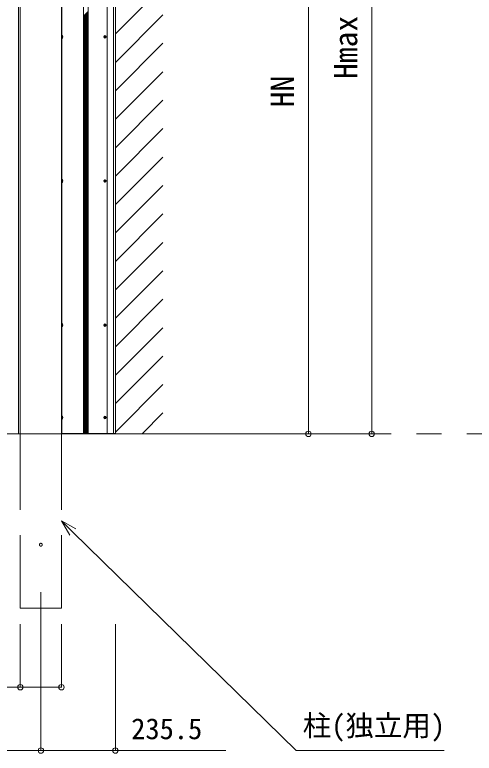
# Model space of a CAD drawing. Units: millimetres, scale not verified. Extents: x -990 to 990, y -1600 to 1603.
# Drawn here: x 400.7 to 545.8, y 602.9 to 836 of the extents above; entities that cross this region are included whole.
import ezdxf
from ezdxf.enums import TextEntityAlignment as Align

# ---------------------------------------------------------------- set-up
doc = ezdxf.new("R2010")
doc.units = ezdxf.units.MM
doc.header["$LTSCALE"] = 8
doc.linetypes.add('CHAIN2', pattern=[12, 9, -1, 1, -1])
doc.linetypes.add('DASHED3', pattern=[4, 3, -1])
for name, color, linetype, lineweight in [('0-2_YKK_ZWAK', 4, 'Continuous', 9), ('0-3_YKK_11', 2, 'Continuous', 9), ('0-5_YKK_13', 6, 'Continuous', 9)]:
    doc.layers.add(name, color=color, linetype=linetype, lineweight=lineweight)
doc.styles.add('ＭＳ ゴシック', font='')
doc.styles.get('ＭＳ ゴシック').set_extended_font_data('MS Gothic')

msp = doc.modelspace()

# ---------------------------------------------------------------- linework, layer by layer
at = {"layer": '0-2_YKK_ZWAK'}
for p, q in [((432.451, 1021.281), (432.451, 703.71)), ((432.451, 703.71), (432.451, 942.958)), ((422.351, 703.86), (422.351, 939.858)), ((423.851, 703.86), (423.851, 939.858)), ((429.851, 703.86), (429.851, 939.858)), ((431.851, 703.86), (431.851, 939.858)), ((415.551, 939.158), (415.551, 703.86)), ((402.401, 921.508), (402.401, 703.71)), ((415.401, 921.508), (415.401, 703.71)), ((432.451, 830.003), (447.451, 845.003)), ((422.351, 835.625), (423.851, 837.125)), ((422.351, 835.176), (423.851, 836.676)), ((422.351, 834.727), (423.851, 836.227)), ((422.351, 834.278), (423.851, 835.778)), ((422.351, 833.829), (423.851, 835.329)), ((422.351, 833.38), (423.851, 834.88)), ((432.451, 821.023), (447.451, 836.023)), ((422.351, 832.931), (423.851, 834.431)), ((422.351, 832.482), (423.851, 833.982)), ((422.351, 832.033), (423.851, 833.533)), ((422.351, 831.584), (423.851, 833.084)), ((422.351, 831.135), (423.851, 832.635)), ((422.351, 830.686), (423.851, 832.186)), ((422.351, 830.237), (423.851, 831.737)), ((422.351, 829.788), (423.851, 831.288)), ((422.351, 829.339), (423.851, 830.839)), ((422.351, 828.89), (423.851, 830.39)), ((415.551, 828.468), (415.551, 829.648)), ((415.576, 829.648), (415.551, 829.648)), ((415.576, 828.468), (415.551, 828.468)), ((415.576, 829.648), (415.576, 828.468)), ((422.351, 828.441), (423.851, 829.941)), ((422.351, 827.992), (423.851, 829.492)), ((422.351, 827.543), (423.851, 829.043)), ((422.351, 827.094), (423.851, 828.594)), ((422.351, 826.645), (423.851, 828.145)), ((428.926, 829.108), (429.037, 829.11)), ((428.926, 829.008), (429.037, 829.006)), ((429.037, 829.11), (429.089, 829.12)), ((429.037, 829.006), (429.089, 828.996)), ((429.099, 829.172), (429.089, 829.12)), ((429.099, 828.944), (429.089, 828.996)), ((429.101, 829.283), (429.099, 829.172)), ((429.101, 828.834), (429.099, 828.944)), ((429.201, 829.283), (429.203, 829.172)), ((429.201, 828.834), (429.203, 828.944)), ((429.203, 829.172), (429.213, 829.12)), ((429.203, 828.944), (429.213, 828.996)), ((429.265, 829.11), (429.213, 829.12)), ((429.265, 829.006), (429.213, 828.996)), ((429.375, 829.108), (429.265, 829.11)), ((429.375, 829.008), (429.265, 829.006)), ((422.351, 826.196), (423.851, 827.696)), ((422.351, 825.747), (423.851, 827.247)), ((422.351, 825.298), (423.851, 826.798)), ((422.351, 824.849), (423.851, 826.349)), ((422.351, 824.4), (423.851, 825.9)), ((432.451, 812.043), (447.451, 827.043)), ((422.351, 823.951), (423.851, 825.451)), ((422.351, 823.502), (423.851, 825.002)), ((422.351, 823.053), (423.851, 824.553)), ((422.351, 822.604), (423.851, 824.104)), ((422.351, 822.155), (423.851, 823.655)), ((422.351, 821.706), (423.851, 823.206)), ((422.351, 821.257), (423.851, 822.757)), ((422.351, 820.808), (423.851, 822.308)), ((422.351, 820.359), (423.851, 821.859)), ((422.351, 819.91), (423.851, 821.41)), ((422.351, 819.461), (423.851, 820.961)), ((422.351, 819.012), (423.851, 820.512)), ((422.351, 818.563), (423.851, 820.063)), ((422.351, 818.114), (423.851, 819.614)), ((422.351, 817.665), (423.851, 819.165)), ((422.351, 817.216), (423.851, 818.716)), ((422.351, 816.767), (423.851, 818.267)), ((422.351, 816.318), (423.851, 817.818)), ((422.351, 815.869), (423.851, 817.369)), ((422.351, 815.42), (423.851, 816.92)), ((422.351, 814.971), (423.851, 816.471)), ((432.451, 803.062), (447.451, 818.062)), ((422.351, 814.522), (423.851, 816.022)), ((422.351, 814.073), (423.851, 815.573)), ((422.351, 813.624), (423.851, 815.124)), ((422.351, 813.175), (423.851, 814.675)), ((422.351, 812.726), (423.851, 814.226)), ((422.351, 812.277), (423.851, 813.777)), ((422.351, 811.828), (423.851, 813.328)), ((422.351, 811.379), (423.851, 812.879)), ((422.351, 810.93), (423.851, 812.43)), ((422.351, 810.481), (423.851, 811.981)), ((422.351, 810.032), (423.851, 811.532)), ((422.351, 809.583), (423.851, 811.083)), ((422.351, 809.134), (423.851, 810.634)), ((422.351, 808.685), (423.851, 810.185)), ((422.351, 808.235), (423.851, 809.735)), ((422.351, 807.786), (423.851, 809.286)), ((422.351, 807.337), (423.851, 808.837)), ((422.351, 806.888), (423.851, 808.388)), ((422.351, 806.439), (423.851, 807.939)), ((422.351, 805.99), (423.851, 807.49)), ((422.351, 805.541), (423.851, 807.041)), ((432.451, 794.082), (447.451, 809.082)), ((422.351, 805.092), (423.851, 806.592)), ((422.351, 804.643), (423.851, 806.143)), ((422.351, 804.194), (423.851, 805.694)), ((422.351, 803.745), (423.851, 805.245)), ((422.351, 803.296), (423.851, 804.796)), ((422.351, 802.847), (423.851, 804.347)), ((422.351, 802.398), (423.851, 803.898)), ((422.351, 801.949), (423.851, 803.449)), ((422.351, 801.5), (423.851, 803)), ((422.351, 801.051), (423.851, 802.551)), ((422.351, 800.602), (423.851, 802.102)), ((422.351, 800.153), (423.851, 801.653)), ((422.351, 799.704), (423.851, 801.204)), ((422.351, 799.255), (423.851, 800.755)), ((422.351, 798.806), (423.851, 800.306)), ((422.351, 798.357), (423.851, 799.857)), ((432.451, 785.102), (447.451, 800.102)), ((422.351, 797.908), (423.851, 799.408)), ((422.351, 797.459), (423.851, 798.959)), ((422.351, 797.01), (423.851, 798.51)), ((422.351, 796.561), (423.851, 798.061)), ((422.351, 796.112), (423.851, 797.612)), ((422.351, 795.663), (423.851, 797.163)), ((422.351, 795.214), (423.851, 796.714)), ((422.351, 794.765), (423.851, 796.265)), ((422.351, 794.316), (423.851, 795.816)), ((422.351, 793.867), (423.851, 795.367)), ((422.351, 793.418), (423.851, 794.918)), ((422.351, 792.969), (423.851, 794.469)), ((422.351, 792.52), (423.851, 794.02)), ((422.351, 792.071), (423.851, 793.571)), ((422.351, 791.622), (423.851, 793.122)), ((422.351, 791.173), (423.851, 792.673)), ((422.351, 790.724), (423.851, 792.224)), ((422.351, 790.275), (423.851, 791.775)), ((422.351, 789.826), (423.851, 791.326)), ((422.351, 789.377), (423.851, 790.877)), ((432.451, 776.122), (447.451, 791.122)), ((422.351, 788.928), (423.851, 790.428)), ((422.351, 788.479), (423.851, 789.979)), ((422.351, 788.03), (423.851, 789.53)), ((422.351, 787.581), (423.851, 789.081)), ((422.351, 787.132), (423.851, 788.632)), ((422.351, 786.683), (423.851, 788.183)), ((422.351, 786.234), (423.851, 787.734)), ((422.351, 785.785), (423.851, 787.285)), ((422.351, 785.336), (423.851, 786.836)), ((422.351, 784.887), (423.851, 786.387)), ((422.351, 784.438), (423.851, 785.938)), ((415.551, 782.968), (415.551, 784.148)), ((415.576, 784.148), (415.551, 784.148)), ((415.576, 784.148), (415.576, 782.968)), ((422.351, 783.989), (423.851, 785.489)), ((422.351, 783.54), (423.851, 785.04)), ((422.351, 783.091), (423.851, 784.591)), ((422.351, 782.642), (423.851, 784.142)), ((422.351, 782.193), (423.851, 783.693)), ((428.926, 783.608), (429.037, 783.61)), ((429.037, 783.61), (429.089, 783.62)), ((429.099, 783.672), (429.089, 783.62)), ((429.101, 783.783), (429.099, 783.672)), ((429.201, 783.783), (429.203, 783.672)), ((429.203, 783.672), (429.213, 783.62)), ((429.265, 783.61), (429.213, 783.62)), ((429.375, 783.608), (429.265, 783.61)), ((415.576, 782.968), (415.551, 782.968)), ((422.351, 781.744), (423.851, 783.244)), ((422.351, 781.295), (423.851, 782.795)), ((422.351, 780.846), (423.851, 782.346)), ((422.351, 780.397), (423.851, 781.897)), ((422.351, 779.948), (423.851, 781.448)), ((428.926, 783.508), (429.037, 783.506)), ((429.037, 783.506), (429.089, 783.496)), ((429.099, 783.444), (429.089, 783.496)), ((429.101, 783.334), (429.099, 783.444)), ((429.201, 783.334), (429.203, 783.444)), ((429.203, 783.444), (429.213, 783.496)), ((429.265, 783.506), (429.213, 783.496)), ((429.375, 783.508), (429.265, 783.506)), ((432.451, 767.141), (447.451, 782.141)), ((422.351, 779.499), (423.851, 780.999)), ((422.351, 779.05), (423.851, 780.55)), ((422.351, 778.601), (423.851, 780.101)), ((422.351, 778.152), (423.851, 779.652)), ((422.351, 777.703), (423.851, 779.203)), ((422.351, 777.254), (423.851, 778.754)), ((422.351, 776.805), (423.851, 778.305)), ((422.351, 776.356), (423.851, 777.856)), ((422.351, 775.907), (423.851, 777.407)), ((422.351, 775.458), (423.851, 776.958)), ((422.351, 775.009), (423.851, 776.509)), ((422.351, 774.56), (423.851, 776.06)), ((422.351, 774.111), (423.851, 775.611)), ((422.351, 773.662), (423.851, 775.162)), ((422.351, 773.212), (423.851, 774.712)), ((422.351, 772.763), (423.851, 774.263)), ((422.351, 772.314), (423.851, 773.814)), ((422.351, 771.865), (423.851, 773.365)), ((422.351, 771.416), (423.851, 772.916)), ((422.351, 770.967), (423.851, 772.467)), ((422.351, 770.518), (423.851, 772.018)), ((432.451, 758.161), (447.451, 773.161)), ((422.351, 770.069), (423.851, 771.569)), ((422.351, 769.62), (423.851, 771.12)), ((422.351, 769.171), (423.851, 770.671)), ((422.351, 768.722), (423.851, 770.222)), ((422.351, 768.273), (423.851, 769.773)), ((422.351, 767.824), (423.851, 769.324)), ((422.351, 767.375), (423.851, 768.875)), ((422.351, 766.926), (423.851, 768.426)), ((422.351, 766.477), (423.851, 767.977)), ((422.351, 766.028), (423.851, 767.528)), ((422.351, 765.579), (423.851, 767.079)), ((422.351, 765.13), (423.851, 766.63)), ((422.351, 764.681), (423.851, 766.181)), ((422.351, 764.232), (423.851, 765.732)), ((422.351, 763.783), (423.851, 765.283)), ((422.351, 763.334), (423.851, 764.834)), ((422.351, 762.885), (423.851, 764.385)), ((422.351, 762.436), (423.851, 763.936)), ((422.351, 761.987), (423.851, 763.487)), ((422.351, 761.538), (423.851, 763.038)), ((422.351, 761.089), (423.851, 762.589)), ((432.451, 749.181), (447.451, 764.181)), ((422.351, 760.64), (423.851, 762.14)), ((422.351, 760.191), (423.851, 761.691)), ((422.351, 759.742), (423.851, 761.242)), ((422.351, 759.293), (423.851, 760.793)), ((422.351, 758.844), (423.851, 760.344)), ((422.351, 758.395), (423.851, 759.895)), ((422.351, 757.946), (423.851, 759.446)), ((422.351, 757.497), (423.851, 758.997)), ((422.351, 757.048), (423.851, 758.548)), ((422.351, 756.599), (423.851, 758.099)), ((422.351, 756.15), (423.851, 757.65)), ((422.351, 755.701), (423.851, 757.201)), ((422.351, 755.252), (423.851, 756.752)), ((422.351, 754.803), (423.851, 756.303)), ((422.351, 754.354), (423.851, 755.854)), ((422.351, 753.905), (423.851, 755.405)), ((422.351, 753.456), (423.851, 754.956)), ((422.351, 753.007), (423.851, 754.507)), ((422.351, 752.558), (423.851, 754.058)), ((422.351, 752.109), (423.851, 753.609)), ((432.451, 740.201), (447.451, 755.201)), ((422.351, 751.66), (423.851, 753.16)), ((422.351, 751.211), (423.851, 752.711)), ((422.351, 750.762), (423.851, 752.262)), ((422.351, 750.313), (423.851, 751.813)), ((422.351, 749.864), (423.851, 751.364)), ((422.351, 749.415), (423.851, 750.915)), ((422.351, 748.966), (423.851, 750.466)), ((422.351, 748.517), (423.851, 750.017)), ((422.351, 748.068), (423.851, 749.568)), ((422.351, 747.619), (423.851, 749.119)), ((422.351, 747.17), (423.851, 748.67)), ((422.351, 746.721), (423.851, 748.221)), ((422.351, 746.272), (423.851, 747.772)), ((422.351, 745.823), (423.851, 747.323)), ((422.351, 745.374), (423.851, 746.874)), ((422.351, 744.925), (423.851, 746.425)), ((432.451, 731.22), (447.451, 746.22)), ((422.351, 744.476), (423.851, 745.976)), ((422.351, 744.027), (423.851, 745.527)), ((422.351, 743.578), (423.851, 745.078)), ((422.351, 743.129), (423.851, 744.629)), ((422.351, 742.68), (423.851, 744.18)), ((422.351, 742.231), (423.851, 743.731)), ((422.351, 741.782), (423.851, 743.282)), ((422.351, 741.333), (423.851, 742.833)), ((422.351, 740.884), (423.851, 742.384)), ((422.351, 740.435), (423.851, 741.935)), ((422.351, 739.986), (423.851, 741.486)), ((422.351, 739.537), (423.851, 741.037)), ((422.351, 739.088), (423.851, 740.588)), ((422.351, 738.639), (423.851, 740.139)), ((422.351, 738.189), (423.851, 739.689)), ((422.351, 737.74), (423.851, 739.24)), ((415.551, 737.468), (415.551, 738.648)), ((415.576, 738.648), (415.551, 738.648)), ((415.576, 737.468), (415.551, 737.468)), ((415.576, 738.648), (415.576, 737.468)), ((422.351, 737.291), (423.851, 738.791)), ((422.351, 736.842), (423.851, 738.342)), ((422.351, 736.393), (423.851, 737.893)), ((422.351, 735.944), (423.851, 737.444)), ((422.351, 735.495), (423.851, 736.995)), ((428.926, 738.108), (429.037, 738.11)), ((428.926, 738.008), (429.037, 738.006)), ((429.037, 738.11), (429.089, 738.12)), ((429.037, 738.006), (429.089, 737.996)), ((429.099, 738.172), (429.089, 738.12)), ((429.099, 737.944), (429.089, 737.996)), ((429.101, 738.283), (429.099, 738.172)), ((429.101, 737.834), (429.099, 737.944)), ((429.201, 738.283), (429.203, 738.172)), ((429.201, 737.834), (429.203, 737.944)), ((429.203, 738.172), (429.213, 738.12)), ((429.203, 737.944), (429.213, 737.996)), ((429.265, 738.11), (429.213, 738.12)), ((429.265, 738.006), (429.213, 737.996)), ((429.375, 738.108), (429.265, 738.11)), ((429.375, 738.008), (429.265, 738.006)), ((432.451, 722.24), (447.451, 737.24)), ((422.351, 735.046), (423.851, 736.546)), ((422.351, 734.597), (423.851, 736.097)), ((422.351, 734.148), (423.851, 735.648)), ((422.351, 733.699), (423.851, 735.199)), ((422.351, 733.25), (423.851, 734.75)), ((422.351, 732.801), (423.851, 734.301)), ((422.351, 732.352), (423.851, 733.852)), ((422.351, 731.903), (423.851, 733.403)), ((422.351, 731.454), (423.851, 732.954)), ((422.351, 731.005), (423.851, 732.505)), ((422.351, 730.556), (423.851, 732.056)), ((422.351, 730.107), (423.851, 731.607)), ((422.351, 729.658), (423.851, 731.158)), ((422.351, 729.209), (423.851, 730.709)), ((422.351, 728.76), (423.851, 730.26)), ((422.351, 728.311), (423.851, 729.811)), ((422.351, 727.862), (423.851, 729.362)), ((422.351, 727.413), (423.851, 728.913)), ((422.351, 726.964), (423.851, 728.464)), ((422.351, 726.515), (423.851, 728.015)), ((422.351, 726.066), (423.851, 727.566)), ((432.451, 713.26), (447.451, 728.26)), ((422.351, 725.617), (423.851, 727.117)), ((422.351, 725.168), (423.851, 726.668)), ((422.351, 724.719), (423.851, 726.219)), ((422.351, 724.27), (423.851, 725.77)), ((422.351, 723.821), (423.851, 725.321)), ((422.351, 723.372), (423.851, 724.872)), ((422.351, 722.923), (423.851, 724.423)), ((422.351, 722.474), (423.851, 723.974)), ((422.351, 722.025), (423.851, 723.525)), ((422.351, 721.576), (423.851, 723.076)), ((422.351, 721.127), (423.851, 722.627)), ((422.351, 720.678), (423.851, 722.178)), ((422.351, 720.229), (423.851, 721.729)), ((422.351, 719.78), (423.851, 721.28)), ((422.351, 719.331), (423.851, 720.831)), ((422.351, 718.882), (423.851, 720.382)), ((422.351, 718.433), (423.851, 719.933)), ((422.351, 717.984), (423.851, 719.484)), ((422.351, 717.535), (423.851, 719.035)), ((422.351, 717.086), (423.851, 718.586)), ((432.451, 704.28), (447.451, 719.28)), ((422.351, 716.637), (423.851, 718.137)), ((422.351, 716.188), (423.851, 717.688)), ((422.351, 715.739), (423.851, 717.239)), ((422.351, 715.29), (423.851, 716.79)), ((422.351, 714.841), (423.851, 716.341)), ((422.351, 714.392), (423.851, 715.892)), ((422.351, 713.943), (423.851, 715.443)), ((422.351, 713.494), (423.851, 714.994)), ((422.351, 713.045), (423.851, 714.545)), ((422.351, 712.596), (423.851, 714.096)), ((422.351, 712.147), (423.851, 713.647)), ((422.351, 711.698), (423.851, 713.198)), ((422.351, 711.249), (423.851, 712.749)), ((422.351, 710.8), (423.851, 712.3)), ((422.351, 710.351), (423.851, 711.851)), ((422.351, 709.902), (423.851, 711.402)), ((415.551, 708.27), (415.551, 709.45)), ((415.576, 709.45), (415.551, 709.45)), ((415.576, 709.45), (415.576, 708.27)), ((422.351, 709.453), (423.851, 710.953)), ((422.351, 709.004), (423.851, 710.504)), ((422.351, 708.555), (423.851, 710.055)), ((422.351, 708.106), (423.851, 709.606)), ((422.351, 707.657), (423.851, 709.157)), ((428.926, 708.91), (429.037, 708.912)), ((429.037, 708.912), (429.089, 708.922)), ((429.099, 708.974), (429.089, 708.922)), ((429.101, 709.085), (429.099, 708.974)), ((429.201, 709.085), (429.203, 708.974)), ((429.203, 708.974), (429.213, 708.922)), ((429.265, 708.912), (429.213, 708.922)), ((429.375, 708.91), (429.265, 708.912)), ((440.862, 703.71), (447.451, 710.299)), ((415.576, 708.27), (415.551, 708.27)), ((422.351, 707.208), (423.851, 708.708)), ((422.351, 706.759), (423.851, 708.259)), ((422.351, 706.31), (423.851, 707.81)), ((422.351, 705.861), (423.851, 707.361)), ((422.351, 705.412), (423.851, 706.912)), ((428.926, 708.81), (429.037, 708.808)), ((429.037, 708.808), (429.089, 708.798)), ((429.099, 708.746), (429.089, 708.798)), ((429.101, 708.636), (429.099, 708.746)), ((429.201, 708.636), (429.203, 708.746)), ((429.203, 708.746), (429.213, 708.798)), ((429.265, 708.808), (429.213, 708.798)), ((429.375, 708.81), (429.265, 708.808)), ((422.351, 704.963), (423.851, 706.463)), ((422.351, 704.514), (423.851, 706.014)), ((422.351, 704.065), (423.851, 705.565)), ((422.596, 703.86), (423.851, 705.116)), ((423.045, 703.86), (423.851, 704.666)), ((215.931, 703.71), (447.389, 703.71)), ((415.401, 703.86), (432.451, 703.86)), ((415.401, 703.86), (432.451, 703.86)), ((423.494, 703.86), (423.851, 704.217))]:
    msp.add_line(p, q, dxfattribs=at)
at = {"layer": '0-2_YKK_ZWAK', "linetype": 'CHAIN2'}
for p, q in [((428.711, 829.058), (429.591, 829.058)), ((429.151, 828.618), (429.151, 829.498)), ((428.711, 783.558), (429.591, 783.558)), ((429.151, 783.118), (429.151, 783.998)), ((428.711, 738.058), (429.591, 738.058)), ((429.151, 737.618), (429.151, 738.498)), ((429.151, 708.42), (429.151, 709.3)), ((428.711, 708.86), (429.591, 708.86))]:
    msp.add_line(p, q, dxfattribs=at)
at = {"layer": '0-2_YKK_ZWAK', "linetype": 'DASHED3'}
for p, q in [((402.401, 703.71), (402.401, 648.71)), ((415.401, 703.71), (415.401, 648.71)), ((402.401, 648.71), (415.401, 648.71))]:
    msp.add_line(p, q, dxfattribs=at)
at = {"layer": '0-2_YKK_ZWAK'}
msp.add_lwpolyline([(401.851, 703.71), (401.851, 934.621), (401.851, 937.307)], dxfattribs=at)
for centre, radius in [((429.151, 829.058), 0.4), ((429.363, 828.846), 0.03), ((429.151, 783.558), 0.4), ((429.363, 783.346), 0.03), ((429.151, 738.058), 0.4), ((429.363, 737.846), 0.03), ((429.151, 708.86), 0.4), ((429.363, 708.648), 0.03)]:
    msp.add_circle(centre, radius, dxfattribs=at)
at = {"layer": '0-2_YKK_ZWAK', "linetype": 'DASHED3'}
msp.add_circle((408.901, 668.71), 0.45, dxfattribs=at)
at = {"layer": '0-2_YKK_ZWAK'}
for centre, radius, start, end in [((415.081, 829.058), 0.77, 309.98312, 50.01688), ((429.151, 829.058), 0.23, 167.44414, 192.55586), ((429.151, 829.058), 0.23, 77.44414, 102.55586), ((429.151, 829.058), 0.23, 257.44414, 282.55586), ((429.151, 829.058), 0.23, 347.44414, 12.55586), ((415.081, 783.558), 0.77, 309.98312, 50.01688), ((429.151, 783.558), 0.23, 167.44414, 192.55586), ((429.151, 783.558), 0.23, 77.44414, 102.55586), ((429.151, 783.558), 0.23, 347.44414, 12.55586), ((429.151, 783.558), 0.23, 257.44414, 282.55586), ((415.081, 738.058), 0.77, 309.98312, 50.01688), ((429.151, 738.058), 0.23, 167.44414, 192.55586), ((429.151, 738.058), 0.23, 77.44414, 102.55586), ((429.151, 738.058), 0.23, 257.44414, 282.55586), ((429.151, 738.058), 0.23, 347.44414, 12.55586), ((415.081, 708.86), 0.77, 309.98312, 50.01688), ((429.151, 708.86), 0.23, 167.44414, 192.55586), ((429.151, 708.86), 0.23, 77.44414, 102.55586), ((429.151, 708.86), 0.23, 347.44414, 12.55586), ((429.151, 708.86), 0.23, 257.44414, 282.55586)]:
    msp.add_arc(centre, radius, start, end, dxfattribs=at)
at = {"layer": '0-3_YKK_11', "linetype": 'CHAIN2'}
msp.add_line((408.901, 653.71), (408.901, 643.71), dxfattribs=at)
at = {"layer": '0-5_YKK_13'}
for p, q in [((513.451, 703.71), (513.451, 952.375)), ((493.451, 703.71), (493.451, 921.675)), ((452.551, 703.71), (493.551, 703.71)), ((452.551, 703.71), (513.551, 703.71)), ((402.401, 643.61), (402.401, 623.61)), ((408.901, 643.61), (408.901, 603.61)), ((408.901, 643.61), (408.901, 603.61)), ((415.401, 643.61), (415.401, 623.61)), ((432.451, 643.61), (432.451, 603.61)), ((255.451, 603.71), (408.901, 603.71))]:
    msp.add_line(p, q, dxfattribs=at)
at = {"layer": '0-5_YKK_13', "linetype": 'CHAIN2'}
msp.add_line((447.539, 703.71), (620.955, 703.71), dxfattribs=at)
at = {"layer": '0-5_YKK_13'}
for points in [[(419.913, 673.673), (415.401, 676.21), (418.039, 671.757)], [(415.401, 676.21), (418.976, 672.715), (489.545, 603.71), (536.366, 603.71)], [(415.401, 623.71), (402.401, 623.71), (372.034, 623.71)], [(408.901, 603.71), (432.451, 603.71), (467.371, 603.71)]]:
    msp.add_lwpolyline(points, dxfattribs=at)
for centre in [(493.451, 703.71), (513.451, 703.71), (402.401, 623.71), (415.401, 623.71), (408.901, 603.71), (408.901, 603.71), (432.451, 603.71)]:
    msp.add_circle(centre, 0.85, dxfattribs=at)

# ---------------------------------------------------------------- texts
at = {"layer": '0-5_YKK_13', "style": 'ＭＳ ゴシック'}
for s, p in [('Hmax', (511.051, 815.776)), ('HN', (491.051, 806.826))]:
    msp.add_text(s, height=7.331, rotation=90, dxfattribs=at).set_placement(p, align=Align.BOTTOM_LEFT)
for s, p in [('柱(独立用)', (491.643, 606.3)), ('235.5', (437.451, 605.31))]:
    msp.add_text(s, height=6.598, dxfattribs=at).set_placement(p, align=Align.BOTTOM_LEFT)

doc.saveas('drawing.dxf')
